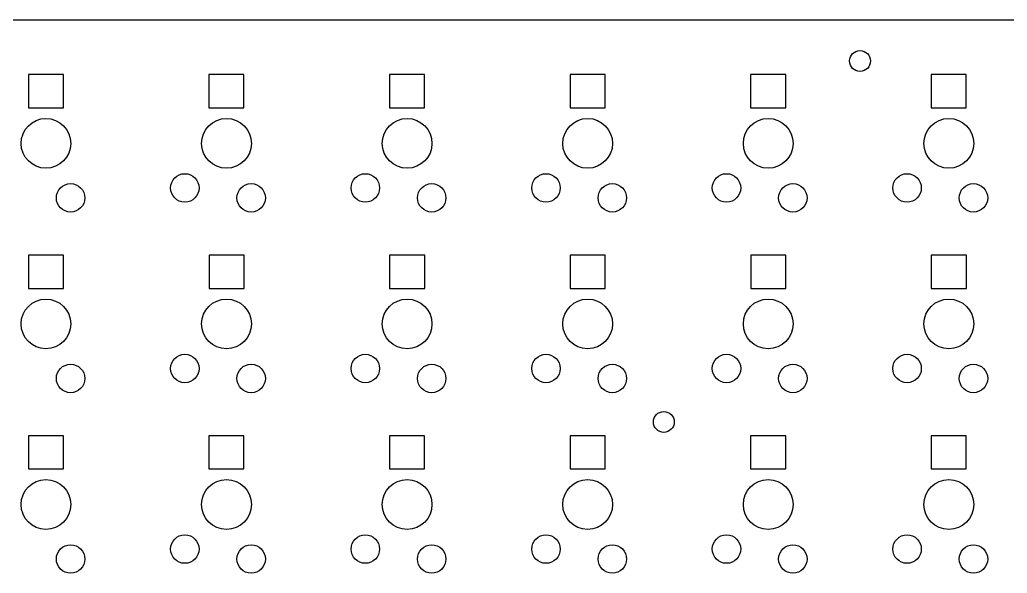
# Model space of a CAD drawing. Header units: millimetres. Extents: x 59 to 476, y -197 to -38.
# Drawn here: x 269.9 to 374.1, y -135.2 to -76.8 of the extents above; entities that cross this region are included whole.
import ezdxf

# ---------------------------------------------------------------- set-up
doc = ezdxf.new("R2010")
doc.units = ezdxf.units.MM
doc.layers.add('Part__Feature122', color=7, linetype='CONTINUOUS')

msp = doc.modelspace()

# ---------------------------------------------------------------- linework, layer by layer
at = {"layer": 'Part__Feature122'}
for p, q in [((238.271, -76.8692), (445.619, -76.8498)), ((238.271, -76.8692, 1.6), (445.619, -76.8498, 1.6)), ((238.271, -76.8692, 1.6), (445.619, -76.8498, 1.6)), ((238.271, -76.8692), (445.619, -76.8498)), ((358.545, -82.3), (358.545, -82.3, 1.6)), ((358.545, -82.3), (358.545, -82.3, 1.6)), ((270.805, -82.64), (270.805, -86.14)), ((274.505, -82.64), (270.805, -82.64)), ((270.805, -82.64, 1.6), (270.805, -86.14, 1.6)), ((274.505, -82.64, 1.6), (270.805, -82.64, 1.6)), ((270.805, -82.64), (270.805, -82.64, 1.6)), ((270.805, -82.64, 1.6), (270.805, -86.14, 1.6)), ((270.805, -82.64), (270.805, -86.14)), ((274.505, -82.64, 1.6), (270.805, -82.64, 1.6)), ((270.805, -82.64), (270.805, -82.64, 1.6)), ((274.505, -82.64), (270.805, -82.64)), ((274.505, -86.14), (274.505, -82.64)), ((274.505, -86.14, 1.6), (274.505, -82.64, 1.6)), ((274.505, -86.14, 1.6), (274.505, -82.64, 1.6)), ((274.505, -82.64), (274.505, -82.64, 1.6)), ((274.505, -86.14), (274.505, -82.64)), ((274.505, -82.64), (274.505, -82.64, 1.6)), ((289.855, -82.64), (289.855, -86.14)), ((293.555, -82.64), (289.855, -82.64)), ((289.855, -82.64, 1.6), (289.855, -86.14, 1.6)), ((293.555, -82.64, 1.6), (289.855, -82.64, 1.6)), ((289.855, -82.64), (289.855, -82.64, 1.6)), ((289.855, -82.64, 1.6), (289.855, -86.14, 1.6)), ((289.855, -82.64), (289.855, -86.14)), ((293.555, -82.64, 1.6), (289.855, -82.64, 1.6)), ((289.855, -82.64), (289.855, -82.64, 1.6)), ((293.555, -82.64), (289.855, -82.64)), ((293.555, -86.14), (293.555, -82.64)), ((293.555, -86.14, 1.6), (293.555, -82.64, 1.6)), ((293.555, -86.14, 1.6), (293.555, -82.64, 1.6)), ((293.555, -82.64), (293.555, -82.64, 1.6)), ((293.555, -86.14), (293.555, -82.64)), ((293.555, -82.64), (293.555, -82.64, 1.6)), ((308.905, -82.64), (308.905, -86.14)), ((312.605, -82.64), (308.905, -82.64)), ((308.905, -82.64, 1.6), (308.905, -86.14, 1.6)), ((312.605, -82.64, 1.6), (308.905, -82.64, 1.6)), ((308.905, -82.64), (308.905, -82.64, 1.6)), ((308.905, -82.64, 1.6), (308.905, -86.14, 1.6)), ((308.905, -82.64), (308.905, -86.14)), ((312.605, -82.64, 1.6), (308.905, -82.64, 1.6)), ((308.905, -82.64), (308.905, -82.64, 1.6)), ((312.605, -82.64), (308.905, -82.64)), ((312.605, -86.14), (312.605, -82.64)), ((312.605, -86.14, 1.6), (312.605, -82.64, 1.6)), ((312.605, -86.14, 1.6), (312.605, -82.64, 1.6)), ((312.605, -82.64), (312.605, -82.64, 1.6)), ((312.605, -86.14), (312.605, -82.64)), ((312.605, -82.64), (312.605, -82.64, 1.6)), ((327.955, -82.64), (327.955, -86.14)), ((331.655, -82.64), (327.955, -82.64)), ((327.955, -82.64, 1.6), (327.955, -86.14, 1.6)), ((331.655, -82.64, 1.6), (327.955, -82.64, 1.6)), ((327.955, -82.64), (327.955, -82.64, 1.6)), ((327.955, -82.64, 1.6), (327.955, -86.14, 1.6)), ((327.955, -82.64), (327.955, -86.14)), ((331.655, -82.64, 1.6), (327.955, -82.64, 1.6)), ((327.955, -82.64), (327.955, -82.64, 1.6)), ((331.655, -82.64), (327.955, -82.64)), ((331.655, -86.14), (331.655, -82.64)), ((331.655, -86.14, 1.6), (331.655, -82.64, 1.6)), ((331.655, -86.14, 1.6), (331.655, -82.64, 1.6)), ((331.655, -82.64), (331.655, -82.64, 1.6)), ((331.655, -86.14), (331.655, -82.64)), ((331.655, -82.64), (331.655, -82.64, 1.6)), ((347.005, -82.64), (347.005, -86.14)), ((350.705, -82.64), (347.005, -82.64)), ((347.005, -82.64, 1.6), (347.005, -86.14, 1.6)), ((350.705, -82.64, 1.6), (347.005, -82.64, 1.6)), ((347.005, -82.64), (347.005, -82.64, 1.6)), ((347.005, -82.64, 1.6), (347.005, -86.14, 1.6)), ((347.005, -82.64), (347.005, -86.14)), ((350.705, -82.64, 1.6), (347.005, -82.64, 1.6)), ((347.005, -82.64), (347.005, -82.64, 1.6)), ((350.705, -82.64), (347.005, -82.64)), ((350.705, -86.14), (350.705, -82.64)), ((350.705, -86.14, 1.6), (350.705, -82.64, 1.6)), ((350.705, -86.14, 1.6), (350.705, -82.64, 1.6)), ((350.705, -82.64), (350.705, -82.64, 1.6)), ((350.705, -86.14), (350.705, -82.64)), ((350.705, -82.64), (350.705, -82.64, 1.6)), ((366.055, -82.64), (366.055, -86.14)), ((369.755, -82.64), (366.055, -82.64)), ((366.055, -82.64, 1.6), (366.055, -86.14, 1.6)), ((369.755, -82.64, 1.6), (366.055, -82.64, 1.6)), ((366.055, -82.64), (366.055, -82.64, 1.6)), ((366.055, -82.64, 1.6), (366.055, -86.14, 1.6)), ((366.055, -82.64), (366.055, -86.14)), ((369.755, -82.64, 1.6), (366.055, -82.64, 1.6)), ((366.055, -82.64), (366.055, -82.64, 1.6)), ((369.755, -82.64), (366.055, -82.64)), ((369.755, -86.14), (369.755, -82.64)), ((369.755, -86.14, 1.6), (369.755, -82.64, 1.6)), ((369.755, -86.14, 1.6), (369.755, -82.64, 1.6)), ((369.755, -82.64), (369.755, -82.64, 1.6)), ((369.755, -86.14), (369.755, -82.64)), ((369.755, -82.64), (369.755, -82.64, 1.6)), ((270.805, -86.14), (274.505, -86.14)), ((270.805, -86.14, 1.6), (274.505, -86.14, 1.6)), ((270.805, -86.14), (270.805, -86.14, 1.6)), ((270.805, -86.14, 1.6), (274.505, -86.14, 1.6)), ((270.805, -86.14), (274.505, -86.14)), ((270.805, -86.14), (270.805, -86.14, 1.6)), ((274.505, -86.14), (274.505, -86.14, 1.6)), ((274.505, -86.14), (274.505, -86.14, 1.6)), ((289.855, -86.14), (293.555, -86.14)), ((289.855, -86.14, 1.6), (293.555, -86.14, 1.6)), ((289.855, -86.14), (289.855, -86.14, 1.6)), ((289.855, -86.14, 1.6), (293.555, -86.14, 1.6)), ((289.855, -86.14), (293.555, -86.14)), ((289.855, -86.14), (289.855, -86.14, 1.6)), ((293.555, -86.14), (293.555, -86.14, 1.6)), ((293.555, -86.14), (293.555, -86.14, 1.6)), ((308.905, -86.14), (312.605, -86.14)), ((308.905, -86.14, 1.6), (312.605, -86.14, 1.6)), ((308.905, -86.14), (308.905, -86.14, 1.6)), ((308.905, -86.14, 1.6), (312.605, -86.14, 1.6)), ((308.905, -86.14), (312.605, -86.14)), ((308.905, -86.14), (308.905, -86.14, 1.6)), ((312.605, -86.14), (312.605, -86.14, 1.6)), ((312.605, -86.14), (312.605, -86.14, 1.6)), ((327.955, -86.14), (331.655, -86.14)), ((327.955, -86.14, 1.6), (331.655, -86.14, 1.6)), ((327.955, -86.14), (327.955, -86.14, 1.6)), ((327.955, -86.14, 1.6), (331.655, -86.14, 1.6)), ((327.955, -86.14), (331.655, -86.14)), ((327.955, -86.14), (327.955, -86.14, 1.6)), ((331.655, -86.14), (331.655, -86.14, 1.6)), ((331.655, -86.14), (331.655, -86.14, 1.6)), ((347.005, -86.14), (350.705, -86.14)), ((347.005, -86.14, 1.6), (350.705, -86.14, 1.6)), ((347.005, -86.14), (347.005, -86.14, 1.6)), ((347.005, -86.14, 1.6), (350.705, -86.14, 1.6)), ((347.005, -86.14), (350.705, -86.14)), ((347.005, -86.14), (347.005, -86.14, 1.6)), ((350.705, -86.14), (350.705, -86.14, 1.6)), ((350.705, -86.14), (350.705, -86.14, 1.6)), ((366.055, -86.14), (369.755, -86.14)), ((366.055, -86.14, 1.6), (369.755, -86.14, 1.6)), ((366.055, -86.14), (366.055, -86.14, 1.6)), ((366.055, -86.14, 1.6), (369.755, -86.14, 1.6)), ((366.055, -86.14), (369.755, -86.14)), ((366.055, -86.14), (366.055, -86.14, 1.6)), ((369.755, -86.14), (369.755, -86.14, 1.6)), ((369.755, -86.14), (369.755, -86.14, 1.6)), ((272.66, -92.515), (272.66, -92.515, 1.6)), ((272.66, -92.515), (272.66, -92.515, 1.6)), ((291.71, -92.515), (291.71, -92.515, 1.6)), ((291.71, -92.515), (291.71, -92.515, 1.6)), ((310.76, -92.515), (310.76, -92.515, 1.6)), ((310.76, -92.515), (310.76, -92.515, 1.6)), ((329.81, -92.515), (329.81, -92.515, 1.6)), ((329.81, -92.515), (329.81, -92.515, 1.6)), ((348.86, -92.515), (348.86, -92.515, 1.6)), ((348.86, -92.515), (348.86, -92.515, 1.6)), ((367.91, -92.515), (367.91, -92.515, 1.6)), ((367.91, -92.515), (367.91, -92.515, 1.6)), ((287.31, -96.09), (287.31, -96.09, 1.6)), ((287.31, -96.09), (287.31, -96.09, 1.6)), ((306.36, -96.09), (306.36, -96.09, 1.6)), ((306.36, -96.09), (306.36, -96.09, 1.6)), ((325.41, -96.09), (325.41, -96.09, 1.6)), ((325.41, -96.09), (325.41, -96.09, 1.6)), ((344.46, -96.09), (344.46, -96.09, 1.6)), ((344.46, -96.09), (344.46, -96.09, 1.6)), ((363.51, -96.09), (363.51, -96.09, 1.6)), ((363.51, -96.09), (363.51, -96.09, 1.6)), ((275.26, -97.14), (275.26, -97.14, 1.6)), ((275.26, -97.14), (275.26, -97.14, 1.6)), ((294.31, -97.14), (294.31, -97.14, 1.6)), ((294.31, -97.14), (294.31, -97.14, 1.6)), ((313.36, -97.14), (313.36, -97.14, 1.6)), ((313.36, -97.14), (313.36, -97.14, 1.6)), ((332.41, -97.14), (332.41, -97.14, 1.6)), ((332.41, -97.14), (332.41, -97.14, 1.6)), ((351.46, -97.14), (351.46, -97.14, 1.6)), ((351.46, -97.14), (351.46, -97.14, 1.6)), ((370.51, -97.14), (370.51, -97.14, 1.6)), ((370.51, -97.14), (370.51, -97.14, 1.6)), ((270.815, -101.69), (270.815, -105.19)), ((274.515, -101.69), (270.815, -101.69)), ((270.815, -101.69, 1.6), (270.815, -105.19, 1.6)), ((274.515, -101.69, 1.6), (270.815, -101.69, 1.6)), ((270.815, -101.69), (270.815, -101.69, 1.6)), ((270.815, -101.69, 1.6), (270.815, -105.19, 1.6)), ((270.815, -101.69), (270.815, -105.19)), ((274.515, -101.69, 1.6), (270.815, -101.69, 1.6)), ((270.815, -101.69), (270.815, -101.69, 1.6)), ((274.515, -101.69), (270.815, -101.69)), ((274.515, -105.19), (274.515, -101.69)), ((274.515, -105.19, 1.6), (274.515, -101.69, 1.6)), ((274.515, -105.19, 1.6), (274.515, -101.69, 1.6)), ((274.515, -101.69), (274.515, -101.69, 1.6)), ((274.515, -105.19), (274.515, -101.69)), ((274.515, -101.69), (274.515, -101.69, 1.6)), ((289.865, -101.69), (289.865, -105.19)), ((293.565, -101.69), (289.865, -101.69)), ((289.865, -101.69, 1.6), (289.865, -105.19, 1.6)), ((293.565, -101.69, 1.6), (289.865, -101.69, 1.6)), ((289.865, -101.69), (289.865, -101.69, 1.6)), ((289.865, -101.69, 1.6), (289.865, -105.19, 1.6)), ((289.865, -101.69), (289.865, -105.19)), ((293.565, -101.69, 1.6), (289.865, -101.69, 1.6)), ((289.865, -101.69), (289.865, -101.69, 1.6)), ((293.565, -101.69), (289.865, -101.69)), ((293.565, -105.19), (293.565, -101.69)), ((293.565, -105.19, 1.6), (293.565, -101.69, 1.6)), ((293.565, -105.19, 1.6), (293.565, -101.69, 1.6)), ((293.565, -101.69), (293.565, -101.69, 1.6)), ((293.565, -105.19), (293.565, -101.69)), ((293.565, -101.69), (293.565, -101.69, 1.6)), ((308.915, -101.69), (308.915, -105.19)), ((312.615, -101.69), (308.915, -101.69)), ((308.915, -101.69, 1.6), (308.915, -105.19, 1.6)), ((312.615, -101.69, 1.6), (308.915, -101.69, 1.6)), ((308.915, -101.69), (308.915, -101.69, 1.6)), ((308.915, -101.69, 1.6), (308.915, -105.19, 1.6)), ((308.915, -101.69), (308.915, -105.19)), ((312.615, -101.69, 1.6), (308.915, -101.69, 1.6)), ((308.915, -101.69), (308.915, -101.69, 1.6)), ((312.615, -101.69), (308.915, -101.69)), ((312.615, -105.19), (312.615, -101.69)), ((312.615, -105.19, 1.6), (312.615, -101.69, 1.6)), ((312.615, -105.19, 1.6), (312.615, -101.69, 1.6)), ((312.615, -101.69), (312.615, -101.69, 1.6)), ((312.615, -105.19), (312.615, -101.69)), ((312.615, -101.69), (312.615, -101.69, 1.6)), ((327.965, -101.69), (327.965, -105.19)), ((331.665, -101.69), (327.965, -101.69)), ((327.965, -101.69, 1.6), (327.965, -105.19, 1.6)), ((331.665, -101.69, 1.6), (327.965, -101.69, 1.6)), ((327.965, -101.69), (327.965, -101.69, 1.6)), ((327.965, -101.69, 1.6), (327.965, -105.19, 1.6)), ((327.965, -101.69), (327.965, -105.19)), ((331.665, -101.69, 1.6), (327.965, -101.69, 1.6)), ((327.965, -101.69), (327.965, -101.69, 1.6)), ((331.665, -101.69), (327.965, -101.69)), ((331.665, -105.19), (331.665, -101.69)), ((331.665, -105.19, 1.6), (331.665, -101.69, 1.6)), ((331.665, -105.19, 1.6), (331.665, -101.69, 1.6)), ((331.665, -101.69), (331.665, -101.69, 1.6)), ((331.665, -105.19), (331.665, -101.69)), ((331.665, -101.69), (331.665, -101.69, 1.6)), ((347.015, -101.69), (347.015, -105.19)), ((350.715, -101.69), (347.015, -101.69)), ((347.015, -101.69, 1.6), (347.015, -105.19, 1.6)), ((350.715, -101.69, 1.6), (347.015, -101.69, 1.6)), ((347.015, -101.69), (347.015, -101.69, 1.6)), ((347.015, -101.69, 1.6), (347.015, -105.19, 1.6)), ((347.015, -101.69), (347.015, -105.19)), ((350.715, -101.69, 1.6), (347.015, -101.69, 1.6)), ((347.015, -101.69), (347.015, -101.69, 1.6)), ((350.715, -101.69), (347.015, -101.69)), ((350.715, -105.19), (350.715, -101.69)), ((350.715, -105.19, 1.6), (350.715, -101.69, 1.6)), ((350.715, -105.19, 1.6), (350.715, -101.69, 1.6)), ((350.715, -101.69), (350.715, -101.69, 1.6)), ((350.715, -105.19), (350.715, -101.69)), ((350.715, -101.69), (350.715, -101.69, 1.6)), ((366.065, -101.69), (366.065, -105.19)), ((369.765, -101.69), (366.065, -101.69)), ((366.065, -101.69, 1.6), (366.065, -105.19, 1.6)), ((369.765, -101.69, 1.6), (366.065, -101.69, 1.6)), ((366.065, -101.69), (366.065, -101.69, 1.6)), ((366.065, -101.69, 1.6), (366.065, -105.19, 1.6)), ((366.065, -101.69), (366.065, -105.19)), ((369.765, -101.69, 1.6), (366.065, -101.69, 1.6)), ((366.065, -101.69), (366.065, -101.69, 1.6)), ((369.765, -101.69), (366.065, -101.69)), ((369.765, -105.19), (369.765, -101.69)), ((369.765, -105.19, 1.6), (369.765, -101.69, 1.6)), ((369.765, -105.19, 1.6), (369.765, -101.69, 1.6)), ((369.765, -101.69), (369.765, -101.69, 1.6)), ((369.765, -105.19), (369.765, -101.69)), ((369.765, -101.69), (369.765, -101.69, 1.6)), ((270.815, -105.19), (274.515, -105.19)), ((270.815, -105.19, 1.6), (274.515, -105.19, 1.6)), ((270.815, -105.19), (270.815, -105.19, 1.6)), ((270.815, -105.19, 1.6), (274.515, -105.19, 1.6)), ((270.815, -105.19), (274.515, -105.19)), ((270.815, -105.19), (270.815, -105.19, 1.6)), ((274.515, -105.19), (274.515, -105.19, 1.6)), ((274.515, -105.19), (274.515, -105.19, 1.6)), ((289.865, -105.19), (293.565, -105.19)), ((289.865, -105.19, 1.6), (293.565, -105.19, 1.6)), ((289.865, -105.19), (289.865, -105.19, 1.6)), ((289.865, -105.19, 1.6), (293.565, -105.19, 1.6)), ((289.865, -105.19), (293.565, -105.19)), ((289.865, -105.19), (289.865, -105.19, 1.6)), ((293.565, -105.19), (293.565, -105.19, 1.6)), ((293.565, -105.19), (293.565, -105.19, 1.6)), ((308.915, -105.19), (312.615, -105.19)), ((308.915, -105.19, 1.6), (312.615, -105.19, 1.6)), ((308.915, -105.19), (308.915, -105.19, 1.6)), ((308.915, -105.19, 1.6), (312.615, -105.19, 1.6)), ((308.915, -105.19), (312.615, -105.19)), ((308.915, -105.19), (308.915, -105.19, 1.6)), ((312.615, -105.19), (312.615, -105.19, 1.6)), ((312.615, -105.19), (312.615, -105.19, 1.6)), ((327.965, -105.19), (331.665, -105.19)), ((327.965, -105.19, 1.6), (331.665, -105.19, 1.6)), ((327.965, -105.19), (327.965, -105.19, 1.6)), ((327.965, -105.19, 1.6), (331.665, -105.19, 1.6)), ((327.965, -105.19), (331.665, -105.19)), ((327.965, -105.19), (327.965, -105.19, 1.6)), ((331.665, -105.19), (331.665, -105.19, 1.6)), ((331.665, -105.19), (331.665, -105.19, 1.6)), ((347.015, -105.19), (350.715, -105.19)), ((347.015, -105.19, 1.6), (350.715, -105.19, 1.6)), ((347.015, -105.19), (347.015, -105.19, 1.6)), ((347.015, -105.19, 1.6), (350.715, -105.19, 1.6)), ((347.015, -105.19), (350.715, -105.19)), ((347.015, -105.19), (347.015, -105.19, 1.6)), ((350.715, -105.19), (350.715, -105.19, 1.6)), ((350.715, -105.19), (350.715, -105.19, 1.6)), ((366.065, -105.19), (369.765, -105.19)), ((366.065, -105.19, 1.6), (369.765, -105.19, 1.6)), ((366.065, -105.19), (366.065, -105.19, 1.6)), ((366.065, -105.19, 1.6), (369.765, -105.19, 1.6)), ((366.065, -105.19), (369.765, -105.19)), ((366.065, -105.19), (366.065, -105.19, 1.6)), ((369.765, -105.19), (369.765, -105.19, 1.6)), ((369.765, -105.19), (369.765, -105.19, 1.6)), ((272.66, -111.565), (272.66, -111.565, 1.6)), ((272.66, -111.565), (272.66, -111.565, 1.6)), ((291.71, -111.565), (291.71, -111.565, 1.6)), ((291.71, -111.565), (291.71, -111.565, 1.6)), ((310.76, -111.565), (310.76, -111.565, 1.6)), ((310.76, -111.565), (310.76, -111.565, 1.6)), ((329.81, -111.565), (329.81, -111.565, 1.6)), ((329.81, -111.565), (329.81, -111.565, 1.6)), ((348.86, -111.565), (348.86, -111.565, 1.6)), ((348.86, -111.565), (348.86, -111.565, 1.6)), ((367.91, -111.565), (367.91, -111.565, 1.6)), ((367.91, -111.565), (367.91, -111.565, 1.6)), ((287.31, -115.14), (287.31, -115.14, 1.6)), ((287.31, -115.14), (287.31, -115.14, 1.6)), ((306.36, -115.14), (306.36, -115.14, 1.6)), ((306.36, -115.14), (306.36, -115.14, 1.6)), ((325.41, -115.14), (325.41, -115.14, 1.6)), ((325.41, -115.14), (325.41, -115.14, 1.6)), ((344.46, -115.14), (344.46, -115.14, 1.6)), ((344.46, -115.14), (344.46, -115.14, 1.6)), ((363.51, -115.14), (363.51, -115.14, 1.6)), ((363.51, -115.14), (363.51, -115.14, 1.6)), ((275.26, -116.19), (275.26, -116.19, 1.6)), ((275.26, -116.19), (275.26, -116.19, 1.6)), ((294.31, -116.19), (294.31, -116.19, 1.6)), ((294.31, -116.19), (294.31, -116.19, 1.6)), ((313.36, -116.19), (313.36, -116.19, 1.6)), ((313.36, -116.19), (313.36, -116.19, 1.6)), ((332.41, -116.19), (332.41, -116.19, 1.6)), ((332.41, -116.19), (332.41, -116.19, 1.6)), ((351.46, -116.19), (351.46, -116.19, 1.6)), ((351.46, -116.19), (351.46, -116.19, 1.6)), ((370.51, -116.19), (370.51, -116.19, 1.6)), ((370.51, -116.19), (370.51, -116.19, 1.6)), ((270.805, -120.74), (270.805, -124.24)), ((274.505, -120.74), (270.805, -120.74)), ((270.805, -120.74, 1.6), (270.805, -124.24, 1.6)), ((274.505, -120.74, 1.6), (270.805, -120.74, 1.6)), ((270.805, -120.74), (270.805, -120.74, 1.6)), ((270.805, -120.74, 1.6), (270.805, -124.24, 1.6)), ((270.805, -120.74), (270.805, -124.24)), ((274.505, -120.74, 1.6), (270.805, -120.74, 1.6)), ((270.805, -120.74), (270.805, -120.74, 1.6)), ((274.505, -120.74), (270.805, -120.74)), ((274.505, -124.24), (274.505, -120.74)), ((274.505, -124.24, 1.6), (274.505, -120.74, 1.6)), ((274.505, -124.24, 1.6), (274.505, -120.74, 1.6)), ((274.505, -120.74), (274.505, -120.74, 1.6)), ((274.505, -124.24), (274.505, -120.74)), ((274.505, -120.74), (274.505, -120.74, 1.6)), ((289.855, -120.74), (289.855, -124.24)), ((293.555, -120.74), (289.855, -120.74)), ((289.855, -120.74, 1.6), (289.855, -124.24, 1.6)), ((293.555, -120.74, 1.6), (289.855, -120.74, 1.6)), ((289.855, -120.74), (289.855, -120.74, 1.6)), ((289.855, -120.74, 1.6), (289.855, -124.24, 1.6)), ((289.855, -120.74), (289.855, -124.24)), ((293.555, -120.74, 1.6), (289.855, -120.74, 1.6)), ((289.855, -120.74), (289.855, -120.74, 1.6)), ((293.555, -120.74), (289.855, -120.74)), ((293.555, -124.24), (293.555, -120.74)), ((293.555, -124.24, 1.6), (293.555, -120.74, 1.6)), ((293.555, -124.24, 1.6), (293.555, -120.74, 1.6)), ((293.555, -120.74), (293.555, -120.74, 1.6)), ((293.555, -124.24), (293.555, -120.74)), ((293.555, -120.74), (293.555, -120.74, 1.6)), ((308.905, -120.74), (308.905, -124.24)), ((312.605, -120.74), (308.905, -120.74)), ((308.905, -120.74, 1.6), (308.905, -124.24, 1.6)), ((312.605, -120.74, 1.6), (308.905, -120.74, 1.6)), ((308.905, -120.74), (308.905, -120.74, 1.6)), ((308.905, -120.74, 1.6), (308.905, -124.24, 1.6)), ((308.905, -120.74), (308.905, -124.24)), ((312.605, -120.74, 1.6), (308.905, -120.74, 1.6)), ((308.905, -120.74), (308.905, -120.74, 1.6)), ((312.605, -120.74), (308.905, -120.74)), ((312.605, -124.24), (312.605, -120.74)), ((312.605, -124.24, 1.6), (312.605, -120.74, 1.6)), ((312.605, -124.24, 1.6), (312.605, -120.74, 1.6)), ((312.605, -120.74), (312.605, -120.74, 1.6)), ((312.605, -124.24), (312.605, -120.74)), ((312.605, -120.74), (312.605, -120.74, 1.6)), ((327.955, -120.74), (327.955, -124.24)), ((331.655, -120.74), (327.955, -120.74)), ((327.955, -120.74, 1.6), (327.955, -124.24, 1.6)), ((331.655, -120.74, 1.6), (327.955, -120.74, 1.6)), ((327.955, -120.74), (327.955, -120.74, 1.6)), ((327.955, -120.74, 1.6), (327.955, -124.24, 1.6)), ((327.955, -120.74), (327.955, -124.24)), ((331.655, -120.74, 1.6), (327.955, -120.74, 1.6)), ((327.955, -120.74), (327.955, -120.74, 1.6)), ((331.655, -120.74), (327.955, -120.74)), ((331.655, -124.24), (331.655, -120.74)), ((331.655, -124.24, 1.6), (331.655, -120.74, 1.6)), ((331.655, -124.24, 1.6), (331.655, -120.74, 1.6)), ((331.655, -120.74), (331.655, -120.74, 1.6)), ((331.655, -124.24), (331.655, -120.74)), ((331.655, -120.74), (331.655, -120.74, 1.6)), ((337.845, -120.38), (337.845, -120.38, 1.6)), ((337.845, -120.38), (337.845, -120.38, 1.6)), ((347.005, -120.74), (347.005, -124.24)), ((350.705, -120.74), (347.005, -120.74)), ((347.005, -120.74, 1.6), (347.005, -124.24, 1.6)), ((350.705, -120.74, 1.6), (347.005, -120.74, 1.6)), ((347.005, -120.74), (347.005, -120.74, 1.6)), ((347.005, -120.74, 1.6), (347.005, -124.24, 1.6)), ((347.005, -120.74), (347.005, -124.24)), ((350.705, -120.74, 1.6), (347.005, -120.74, 1.6)), ((347.005, -120.74), (347.005, -120.74, 1.6)), ((350.705, -120.74), (347.005, -120.74)), ((350.705, -124.24), (350.705, -120.74)), ((350.705, -124.24, 1.6), (350.705, -120.74, 1.6)), ((350.705, -124.24, 1.6), (350.705, -120.74, 1.6)), ((350.705, -120.74), (350.705, -120.74, 1.6)), ((350.705, -124.24), (350.705, -120.74)), ((350.705, -120.74), (350.705, -120.74, 1.6)), ((366.055, -120.74), (366.055, -124.24)), ((369.755, -120.74), (366.055, -120.74)), ((366.055, -120.74, 1.6), (366.055, -124.24, 1.6)), ((369.755, -120.74, 1.6), (366.055, -120.74, 1.6)), ((366.055, -120.74), (366.055, -120.74, 1.6)), ((366.055, -120.74, 1.6), (366.055, -124.24, 1.6)), ((366.055, -120.74), (366.055, -124.24)), ((369.755, -120.74, 1.6), (366.055, -120.74, 1.6)), ((366.055, -120.74), (366.055, -120.74, 1.6)), ((369.755, -120.74), (366.055, -120.74)), ((369.755, -124.24), (369.755, -120.74)), ((369.755, -124.24, 1.6), (369.755, -120.74, 1.6)), ((369.755, -124.24, 1.6), (369.755, -120.74, 1.6)), ((369.755, -120.74), (369.755, -120.74, 1.6)), ((369.755, -124.24), (369.755, -120.74)), ((369.755, -120.74), (369.755, -120.74, 1.6)), ((270.805, -124.24), (274.505, -124.24)), ((270.805, -124.24, 1.6), (274.505, -124.24, 1.6)), ((270.805, -124.24), (270.805, -124.24, 1.6)), ((270.805, -124.24, 1.6), (274.505, -124.24, 1.6)), ((270.805, -124.24), (274.505, -124.24)), ((270.805, -124.24), (270.805, -124.24, 1.6)), ((274.505, -124.24), (274.505, -124.24, 1.6)), ((274.505, -124.24), (274.505, -124.24, 1.6)), ((289.855, -124.24), (293.555, -124.24)), ((289.855, -124.24, 1.6), (293.555, -124.24, 1.6)), ((289.855, -124.24), (289.855, -124.24, 1.6)), ((289.855, -124.24, 1.6), (293.555, -124.24, 1.6)), ((289.855, -124.24), (293.555, -124.24)), ((289.855, -124.24), (289.855, -124.24, 1.6)), ((293.555, -124.24), (293.555, -124.24, 1.6)), ((293.555, -124.24), (293.555, -124.24, 1.6)), ((308.905, -124.24), (312.605, -124.24)), ((308.905, -124.24, 1.6), (312.605, -124.24, 1.6)), ((308.905, -124.24), (308.905, -124.24, 1.6)), ((308.905, -124.24, 1.6), (312.605, -124.24, 1.6)), ((308.905, -124.24), (312.605, -124.24)), ((308.905, -124.24), (308.905, -124.24, 1.6)), ((312.605, -124.24), (312.605, -124.24, 1.6)), ((312.605, -124.24), (312.605, -124.24, 1.6)), ((327.955, -124.24), (331.655, -124.24)), ((327.955, -124.24, 1.6), (331.655, -124.24, 1.6)), ((327.955, -124.24), (327.955, -124.24, 1.6)), ((327.955, -124.24, 1.6), (331.655, -124.24, 1.6)), ((327.955, -124.24), (331.655, -124.24)), ((327.955, -124.24), (327.955, -124.24, 1.6)), ((331.655, -124.24), (331.655, -124.24, 1.6)), ((331.655, -124.24), (331.655, -124.24, 1.6)), ((347.005, -124.24), (350.705, -124.24)), ((347.005, -124.24, 1.6), (350.705, -124.24, 1.6)), ((347.005, -124.24), (347.005, -124.24, 1.6)), ((347.005, -124.24, 1.6), (350.705, -124.24, 1.6)), ((347.005, -124.24), (350.705, -124.24)), ((347.005, -124.24), (347.005, -124.24, 1.6)), ((350.705, -124.24), (350.705, -124.24, 1.6)), ((350.705, -124.24), (350.705, -124.24, 1.6)), ((366.055, -124.24), (369.755, -124.24)), ((366.055, -124.24, 1.6), (369.755, -124.24, 1.6)), ((366.055, -124.24), (366.055, -124.24, 1.6)), ((366.055, -124.24, 1.6), (369.755, -124.24, 1.6)), ((366.055, -124.24), (369.755, -124.24)), ((366.055, -124.24), (366.055, -124.24, 1.6)), ((369.755, -124.24), (369.755, -124.24, 1.6)), ((369.755, -124.24), (369.755, -124.24, 1.6)), ((272.66, -130.615), (272.66, -130.615, 1.6)), ((272.66, -130.615), (272.66, -130.615, 1.6)), ((291.71, -130.615), (291.71, -130.615, 1.6)), ((291.71, -130.615), (291.71, -130.615, 1.6)), ((310.76, -130.615), (310.76, -130.615, 1.6)), ((310.76, -130.615), (310.76, -130.615, 1.6)), ((329.81, -130.615), (329.81, -130.615, 1.6)), ((329.81, -130.615), (329.81, -130.615, 1.6)), ((348.86, -130.615), (348.86, -130.615, 1.6)), ((348.86, -130.615), (348.86, -130.615, 1.6)), ((367.91, -130.615), (367.91, -130.615, 1.6)), ((367.91, -130.615), (367.91, -130.615, 1.6)), ((287.31, -134.19), (287.31, -134.19, 1.6)), ((287.31, -134.19), (287.31, -134.19, 1.6)), ((306.36, -134.19), (306.36, -134.19, 1.6)), ((306.36, -134.19), (306.36, -134.19, 1.6)), ((325.41, -134.19), (325.41, -134.19, 1.6)), ((325.41, -134.19), (325.41, -134.19, 1.6)), ((344.46, -134.19), (344.46, -134.19, 1.6)), ((344.46, -134.19), (344.46, -134.19, 1.6)), ((363.51, -134.19), (363.51, -134.19, 1.6)), ((363.51, -134.19), (363.51, -134.19, 1.6)), ((275.26, -135.24), (275.26, -135.24, 1.6)), ((275.26, -135.24), (275.26, -135.24, 1.6)), ((294.31, -135.24), (294.31, -135.24, 1.6)), ((294.31, -135.24), (294.31, -135.24, 1.6)), ((313.36, -135.24), (313.36, -135.24, 1.6)), ((313.36, -135.24), (313.36, -135.24, 1.6)), ((332.41, -135.24), (332.41, -135.24, 1.6)), ((332.41, -135.24), (332.41, -135.24, 1.6)), ((351.46, -135.24), (351.46, -135.24, 1.6)), ((351.46, -135.24), (351.46, -135.24, 1.6)), ((370.51, -135.24), (370.51, -135.24, 1.6)), ((370.51, -135.24), (370.51, -135.24, 1.6))]:
    msp.add_line(p, q, dxfattribs=at)
for centre, radius in [((358.545, -81.2), 1.1), ((358.545, -81.2), 1.1), ((358.545, -81.2), 1.1), ((358.545, -81.2), 1.1), ((272.66, -89.89), 2.625), ((272.66, -89.89), 2.625), ((272.66, -89.89), 2.625), ((272.66, -89.89), 2.625), ((291.71, -89.89), 2.625), ((291.71, -89.89), 2.625), ((291.71, -89.89), 2.625), ((291.71, -89.89), 2.625), ((310.76, -89.89), 2.625), ((310.76, -89.89), 2.625), ((310.76, -89.89), 2.625), ((310.76, -89.89), 2.625), ((329.81, -89.89), 2.625), ((329.81, -89.89), 2.625), ((329.81, -89.89), 2.625), ((329.81, -89.89), 2.625), ((348.86, -89.89), 2.625), ((348.86, -89.89), 2.625), ((348.86, -89.89), 2.625), ((348.86, -89.89), 2.625), ((367.91, -89.89), 2.625), ((367.91, -89.89), 2.625), ((367.91, -89.89), 2.625), ((367.91, -89.89), 2.625), ((287.31, -94.59), 1.5), ((287.31, -94.59), 1.5), ((287.31, -94.59), 1.5), ((287.31, -94.59), 1.5), ((306.36, -94.59), 1.5), ((306.36, -94.59), 1.5), ((306.36, -94.59), 1.5), ((306.36, -94.59), 1.5), ((325.41, -94.59), 1.5), ((325.41, -94.59), 1.5), ((325.41, -94.59), 1.5), ((325.41, -94.59), 1.5), ((344.46, -94.59), 1.5), ((344.46, -94.59), 1.5), ((344.46, -94.59), 1.5), ((344.46, -94.59), 1.5), ((363.51, -94.59), 1.5), ((363.51, -94.59), 1.5), ((363.51, -94.59), 1.5), ((363.51, -94.59), 1.5), ((275.26, -95.64), 1.5), ((275.26, -95.64), 1.5), ((275.26, -95.64), 1.5), ((275.26, -95.64), 1.5), ((294.31, -95.64), 1.5), ((294.31, -95.64), 1.5), ((294.31, -95.64), 1.5), ((294.31, -95.64), 1.5), ((313.36, -95.64), 1.5), ((313.36, -95.64), 1.5), ((313.36, -95.64), 1.5), ((313.36, -95.64), 1.5), ((332.41, -95.64), 1.5), ((332.41, -95.64), 1.5), ((332.41, -95.64), 1.5), ((332.41, -95.64), 1.5), ((351.46, -95.64), 1.5), ((351.46, -95.64), 1.5), ((351.46, -95.64), 1.5), ((351.46, -95.64), 1.5), ((370.51, -95.64), 1.5), ((370.51, -95.64), 1.5), ((370.51, -95.64), 1.5), ((370.51, -95.64), 1.5), ((272.66, -108.94), 2.625), ((272.66, -108.94), 2.625), ((272.66, -108.94), 2.625), ((272.66, -108.94), 2.625), ((291.71, -108.94), 2.625), ((291.71, -108.94), 2.625), ((291.71, -108.94), 2.625), ((291.71, -108.94), 2.625), ((310.76, -108.94), 2.625), ((310.76, -108.94), 2.625), ((310.76, -108.94), 2.625), ((310.76, -108.94), 2.625), ((329.81, -108.94), 2.625), ((329.81, -108.94), 2.625), ((329.81, -108.94), 2.625), ((329.81, -108.94), 2.625), ((348.86, -108.94), 2.625), ((348.86, -108.94), 2.625), ((348.86, -108.94), 2.625), ((348.86, -108.94), 2.625), ((367.91, -108.94), 2.625), ((367.91, -108.94), 2.625), ((367.91, -108.94), 2.625), ((367.91, -108.94), 2.625), ((287.31, -113.64), 1.5), ((287.31, -113.64), 1.5), ((287.31, -113.64), 1.5), ((287.31, -113.64), 1.5), ((306.36, -113.64), 1.5), ((306.36, -113.64), 1.5), ((306.36, -113.64), 1.5), ((306.36, -113.64), 1.5), ((325.41, -113.64), 1.5), ((325.41, -113.64), 1.5), ((325.41, -113.64), 1.5), ((325.41, -113.64), 1.5), ((344.46, -113.64), 1.5), ((344.46, -113.64), 1.5), ((344.46, -113.64), 1.5), ((344.46, -113.64), 1.5), ((363.51, -113.64), 1.5), ((363.51, -113.64), 1.5), ((363.51, -113.64), 1.5), ((363.51, -113.64), 1.5), ((275.26, -114.69), 1.5), ((275.26, -114.69), 1.5), ((275.26, -114.69), 1.5), ((275.26, -114.69), 1.5), ((294.31, -114.69), 1.5), ((294.31, -114.69), 1.5), ((294.31, -114.69), 1.5), ((294.31, -114.69), 1.5), ((313.36, -114.69), 1.5), ((313.36, -114.69), 1.5), ((313.36, -114.69), 1.5), ((313.36, -114.69), 1.5), ((332.41, -114.69), 1.5), ((332.41, -114.69), 1.5), ((332.41, -114.69), 1.5), ((332.41, -114.69), 1.5), ((351.46, -114.69), 1.5), ((351.46, -114.69), 1.5), ((351.46, -114.69), 1.5), ((351.46, -114.69), 1.5), ((370.51, -114.69), 1.5), ((370.51, -114.69), 1.5), ((370.51, -114.69), 1.5), ((370.51, -114.69), 1.5), ((337.845, -119.28), 1.1), ((337.845, -119.28), 1.1), ((337.845, -119.28), 1.1), ((337.845, -119.28), 1.1), ((272.66, -127.99), 2.625), ((272.66, -127.99), 2.625), ((272.66, -127.99), 2.625), ((272.66, -127.99), 2.625), ((291.71, -127.99), 2.625), ((291.71, -127.99), 2.625), ((291.71, -127.99), 2.625), ((291.71, -127.99), 2.625), ((310.76, -127.99), 2.625), ((310.76, -127.99), 2.625), ((310.76, -127.99), 2.625), ((310.76, -127.99), 2.625), ((329.81, -127.99), 2.625), ((329.81, -127.99), 2.625), ((329.81, -127.99), 2.625), ((329.81, -127.99), 2.625), ((348.86, -127.99), 2.625), ((348.86, -127.99), 2.625), ((348.86, -127.99), 2.625), ((348.86, -127.99), 2.625), ((367.91, -127.99), 2.625), ((367.91, -127.99), 2.625), ((367.91, -127.99), 2.625), ((367.91, -127.99), 2.625), ((287.31, -132.69), 1.5), ((287.31, -132.69), 1.5), ((287.31, -132.69), 1.5), ((287.31, -132.69), 1.5), ((306.36, -132.69), 1.5), ((306.36, -132.69), 1.5), ((306.36, -132.69), 1.5), ((306.36, -132.69), 1.5), ((325.41, -132.69), 1.5), ((325.41, -132.69), 1.5), ((325.41, -132.69), 1.5), ((325.41, -132.69), 1.5), ((344.46, -132.69), 1.5), ((344.46, -132.69), 1.5), ((344.46, -132.69), 1.5), ((344.46, -132.69), 1.5), ((363.51, -132.69), 1.5), ((363.51, -132.69), 1.5), ((363.51, -132.69), 1.5), ((363.51, -132.69), 1.5), ((275.26, -133.74), 1.5), ((275.26, -133.74), 1.5), ((275.26, -133.74), 1.5), ((275.26, -133.74), 1.5), ((294.31, -133.74), 1.5), ((294.31, -133.74), 1.5), ((294.31, -133.74), 1.5), ((294.31, -133.74), 1.5), ((313.36, -133.74), 1.5), ((313.36, -133.74), 1.5), ((313.36, -133.74), 1.5), ((313.36, -133.74), 1.5), ((332.41, -133.74), 1.5), ((332.41, -133.74), 1.5), ((332.41, -133.74), 1.5), ((332.41, -133.74), 1.5), ((351.46, -133.74), 1.5), ((351.46, -133.74), 1.5), ((351.46, -133.74), 1.5), ((351.46, -133.74), 1.5), ((370.51, -133.74), 1.5), ((370.51, -133.74), 1.5), ((370.51, -133.74), 1.5), ((370.51, -133.74), 1.5)]:
    msp.add_circle(centre, radius, dxfattribs=at)

doc.saveas('drawing.dxf')
